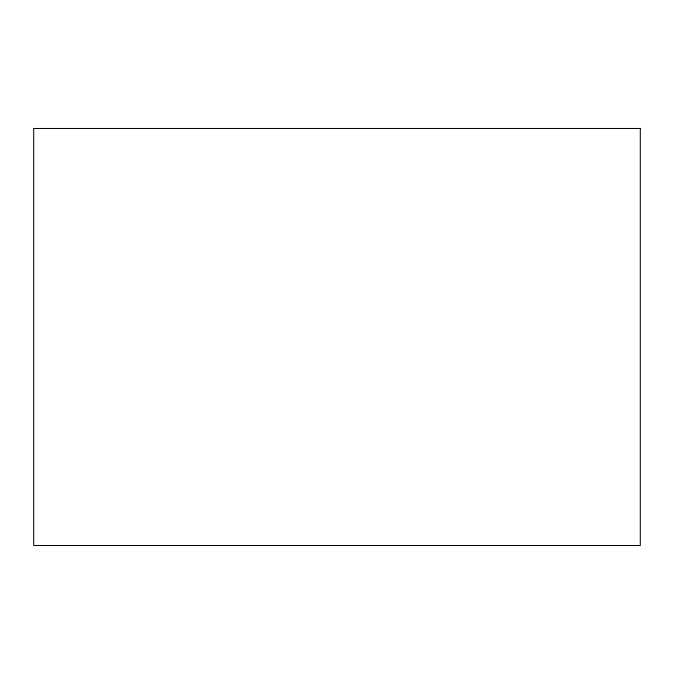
<?xml version="1.0" encoding="UTF-8"?>
<svg xmlns="http://www.w3.org/2000/svg" width="674" height="674" viewBox="0 0 674 674"><rect width="100%" height="100%" fill="white"/><g stroke="black" fill="none" stroke-linecap="round" stroke-linejoin="round"><path stroke-width="1.01" d="M640.3 128.481L33.7 128.481L33.7 545.519L640.3 545.519L640.3 128.481"/></g></svg>
